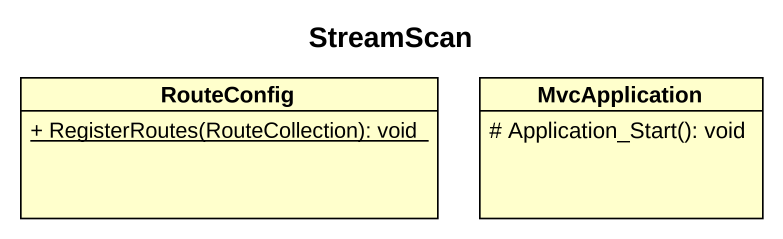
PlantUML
@startuml
title StreamScan
hide circle
hide empty members
skinparam classAttributeIconSize 0
class RouteConfig {
  {static} + RegisterRoutes(RouteCollection): void
}
class MvcApplication {
  # Application_Start(): void
}
@enduml
